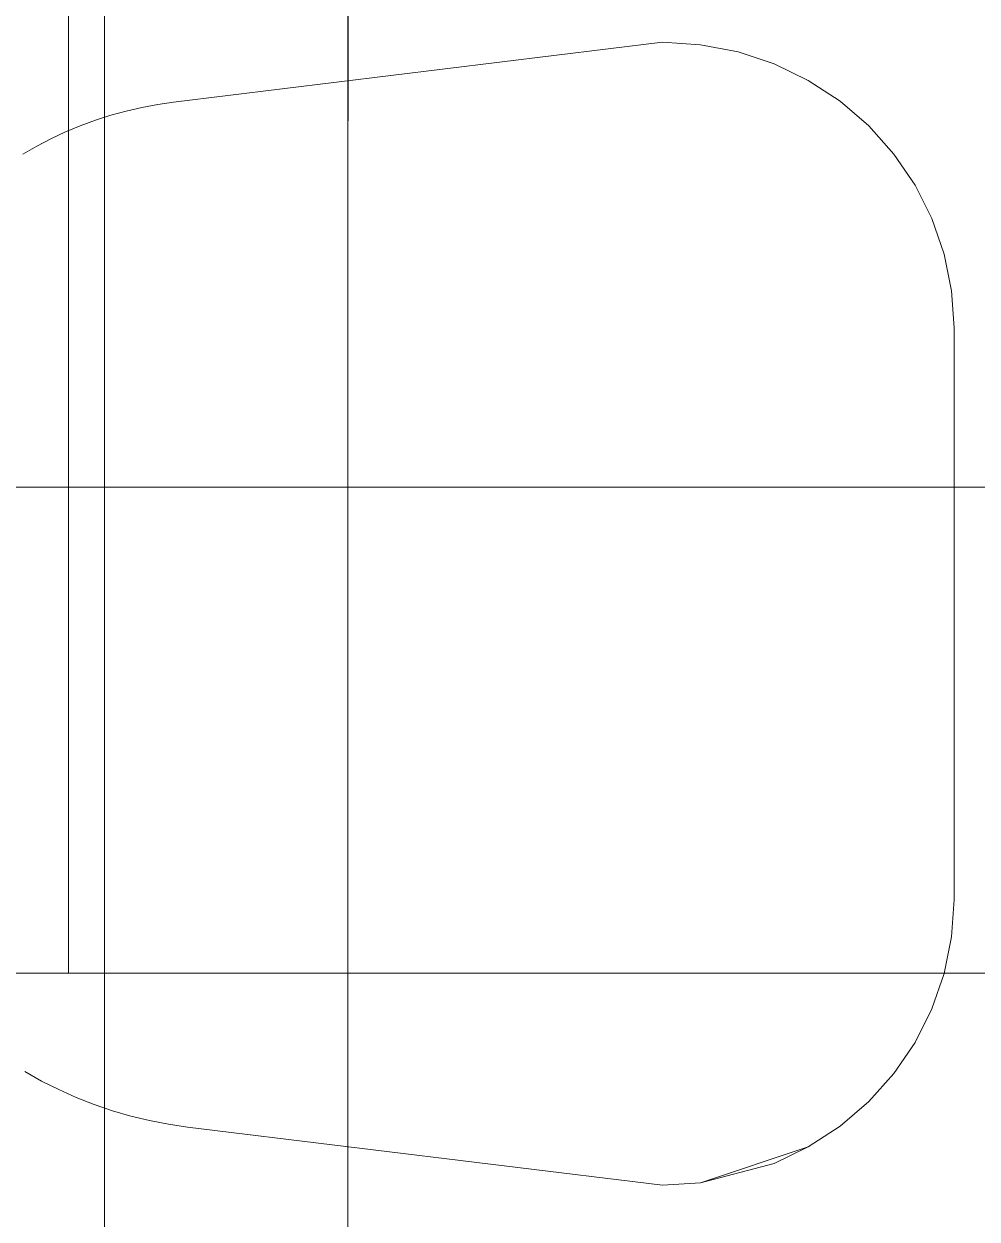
# Model space of a CAD drawing. Extents: x -566 to 72611, y -487 to 32334.
# Drawn here: x 129.48 to 142.01, y 170.52 to 186.23 of the extents above; entities that cross this region are included whole.
import ezdxf

# ---------------------------------------------------------------- set-up
doc = ezdxf.new("R2010")
doc.units = 0
doc.header["$LTSCALE"] = 0.5
doc.header["$MEASUREMENT"] = 0
doc.linetypes.add('HIDDEN', pattern=[0.375, 0.25, -0.125])
doc.layers.add('ceilling', color=141, linetype='CONTINUOUS', lineweight=18)
doc.layers.add('projection', color=153, linetype='HIDDEN', lineweight=9)
doc.layers.add('floor', color=7, linetype='CONTINUOUS', lineweight=5, true_color=0xcfcfcf)
doc.layers.add('layout', color=7, linetype='CONTINUOUS', lineweight=5, true_color=0xcfcfcf)

msp = doc.modelspace()

# ---------------------------------------------------------------- hatches: boundary and pattern name
at = {"layer": 'floor'}
h = msp.add_hatch(dxfattribs=at)
h.set_pattern_fill('ANSI37', color=256, scale=100, angle=45)
h.set_pattern_definition([(90, (243.028, 267.632), (-12.5, 9e-16), []), (180, (243.028, 267.632), (-9e-16, -12.5), [])])
h.paths.add_polyline_path([(253.46925, 349.5), (154.11744, 349.5), (154.11744, 348.5), (101.14781, 348.5), (101.14781, 349.5), (0, 349.5), (0, 344.5), (36, 344.5, -0.33835703), (0, 308.66941), (0, 308.5), (0, 173.75), (253.46925, 173.75)])
h.paths.add_polyline_path([(36, 344.5), (0, 344.5), (0, 308.66941, 0.33835703)], flags=17)
h.paths.add_polyline_path([(253.46925, 173.75), (0, 173.75), (0, 173.74997), (0, 169.75), (253.46925, 169.75)])
h.paths.add_polyline_path([(253.46925, 169.75), (0, 169.75), (0, 149.21137), (36, 149.21137, -0.33835703), (0, 113.38078), (0, 113.21137), (0, 29.94998), (0, -5), (253.46925, -5)])
h.paths.add_polyline_path([(36, 149.21137), (0, 149.21137), (0, 113.38078, 0.33835703)], flags=17)
h.paths.add_polyline_path([(575.25, 169.75), (510, 169.75), (474.75, 169.75), (327.5, 169.75), (285.46925, 169.75), (285.46925, 165.75), (253.46925, 165.75), (253.46925, -5), (263.99725, -5), (263.99725, 95.99051), (287, 95.99051), (287, 97.5), (292, 97.5), (292, -5), (341.25, -5), (341.25, 13.02988), (341.25012, 15.02988), (346.24839, 15.02988, 0.36108524), (374.08728, 41.24999), (346.25012, 41.24999), (346.25012, 42.99999), (341.25, 42.99999), (341.25, 44.99999), (341.25, 97.5), (357.75, 97.5), (405.75, 97.5), (575.25, 97.5)])

# ---------------------------------------------------------------- linework, layer by layer
at = {"layer": 'ceilling'}
for p, q in [((130.06343, 349.5), (130.06343, 173.75)), ((327.5, 173.75), (0, 173.74997))]:
    msp.add_line(p, q, dxfattribs=at)
at = {"layer": 'layout'}
for points in [[(133.73671, 176.98876, 69.70786), (133.73854, 192.91351, 69.72025), (133.73671, 192.91357, 69.70786)], [(131.44606, 185.1997, 58.93004), (137.87135, 185.98711, 60.05685), (137.87135, 185.98711, 58.93004)], [(137.87135, 185.98711, 60.05685), (131.44606, 185.1997, 58.93004), (131.44606, 185.1997, 60.05685)], [(137.87135, 185.98711, 58.93004), (138.37135, 185.95501, 60.05685), (138.37135, 185.95501, 58.93004)], [(138.37135, 185.95501, 60.05685), (137.87135, 185.98711, 58.93004), (137.87135, 185.98711, 60.05685)], [(138.37135, 185.95501, 58.93004), (138.86293, 185.85912, 60.05685), (138.86293, 185.85912, 58.93004)], [(138.86293, 185.85912, 60.05685), (138.37135, 185.95501, 58.93004), (138.37135, 185.95501, 60.05685)], [(138.86293, 185.85912, 58.93004), (139.33741, 185.70122, 60.05685), (139.33741, 185.70122, 58.93004)], [(139.33741, 185.70122, 60.05685), (138.86293, 185.85912, 58.93004), (138.86293, 185.85912, 60.05685)], [(139.33741, 185.70122, 58.93004), (139.78688, 185.48394, 60.05685), (139.78688, 185.48394, 58.93004)], [(139.78688, 185.48394, 60.05685), (139.33741, 185.70122, 58.93004), (139.33741, 185.70122, 60.05685)], [(139.78688, 185.48394, 58.93004), (140.20362, 185.21093, 60.05685), (140.20362, 185.21093, 58.93004)], [(140.20362, 185.21093, 60.05685), (139.78688, 185.48394, 58.93004), (139.78688, 185.48394, 60.05685)], [(130.61866, 185.02685, 58.93004), (130.82252, 185.08306, 60.05685), (130.82252, 185.08306, 58.93004)], [(130.82252, 185.08306, 60.05685), (130.61866, 185.02685, 58.93004), (130.61866, 185.02685, 60.05685)], [(130.82252, 185.08306, 58.93004), (131.02858, 185.13067, 60.05685), (131.02858, 185.13067, 58.93004)], [(131.02858, 185.13067, 60.05685), (130.82252, 185.08306, 58.93004), (130.82252, 185.08306, 60.05685)], [(131.02858, 185.13067, 58.93004), (131.23658, 185.16955, 60.05685), (131.23658, 185.16955, 58.93004)], [(131.23658, 185.16955, 60.05685), (131.02858, 185.13067, 58.93004), (131.02858, 185.13067, 60.05685)], [(131.23658, 185.16955, 58.93004), (131.44606, 185.1997, 60.05685), (131.44606, 185.1997, 58.93004)], [(131.44606, 185.1997, 60.05685), (131.23658, 185.16955, 58.93004), (131.23658, 185.16955, 60.05685)], [(140.20362, 185.21093, 58.93004), (140.58033, 184.88702, 60.05685), (140.58033, 184.88702, 58.93004)], [(140.58033, 184.88702, 60.05685), (140.20362, 185.21093, 58.93004), (140.20362, 185.21093, 60.05685)], [(130.21937, 184.88903, 58.93004), (130.41749, 184.96215, 60.05685), (130.41749, 184.96215, 58.93004)], [(130.41749, 184.96215, 60.05685), (130.21937, 184.88903, 58.93004), (130.21937, 184.88903, 60.05685)], [(130.41749, 184.96215, 58.93004), (130.61866, 185.02685, 60.05685), (130.61866, 185.02685, 58.93004)], [(130.61866, 185.02685, 60.05685), (130.41749, 184.96215, 58.93004), (130.41749, 184.96215, 60.05685)], [(129.83351, 184.71825, 58.93004), (130.02455, 184.80773, 60.05685), (130.02455, 184.80773, 58.93004)], [(130.02455, 184.80773, 60.05685), (129.83351, 184.71825, 58.93004), (129.83351, 184.71825, 60.05685)], [(130.02455, 184.80773, 58.93004), (130.21937, 184.88903, 60.05685), (130.21937, 184.88903, 58.93004)], [(130.21937, 184.88903, 60.05685), (130.02455, 184.80773, 58.93004), (130.02455, 184.80773, 60.05685)], [(140.58033, 184.88702, 60.05685), (140.91078, 184.51763, 58.93004), (140.58033, 184.88702, 58.93004)], [(140.91078, 184.51763, 58.93004), (140.58033, 184.88702, 60.05685), (140.91078, 184.51763, 60.05685)], [(129.464, 184.51574, 58.93004), (129.64662, 184.6209, 60.05685), (129.64662, 184.6209, 58.93004)], [(129.64662, 184.6209, 60.05685), (129.464, 184.51574, 58.93004), (129.464, 184.51574, 60.05685)], [(129.64662, 184.6209, 58.93004), (129.83351, 184.71825, 60.05685), (129.83351, 184.71825, 58.93004)], [(129.83351, 184.71825, 60.05685), (129.64662, 184.6209, 58.93004), (129.64662, 184.6209, 60.05685)], [(140.91078, 184.51763, 60.05685), (141.18922, 184.10912, 58.93004), (140.91078, 184.51763, 58.93004)], [(141.18922, 184.10912, 58.93004), (140.91078, 184.51763, 60.05685), (141.18922, 184.10912, 60.05685)], [(141.18922, 184.10912, 60.05685), (141.4109, 183.66845, 58.93004), (141.18922, 184.10912, 58.93004)], [(141.4109, 183.66845, 58.93004), (141.18922, 184.10912, 60.05685), (141.4109, 183.66845, 60.05685)], [(141.4109, 183.66845, 60.05685), (141.57203, 183.20324, 58.93004), (141.4109, 183.66845, 58.93004)], [(141.57203, 183.20324, 58.93004), (141.4109, 183.66845, 60.05685), (141.57203, 183.20324, 60.05685)], [(141.57203, 183.20324, 60.05685), (141.66969, 182.72137, 58.93004), (141.57203, 183.20324, 58.93004)], [(141.66969, 182.72137, 58.93004), (141.57203, 183.20324, 60.05685), (141.66969, 182.72137, 60.05685)], [(141.66969, 182.72137, 60.05685), (141.70253, 182.23107, 58.93004), (141.66969, 182.72137, 58.93004)], [(141.70253, 182.23107, 58.93004), (141.66969, 182.72137, 60.05685), (141.70253, 182.23107, 60.05685)], [(141.70253, 182.23107, 60.05685), (141.70253, 174.71896, 58.93004), (141.70253, 182.23107, 58.93004)], [(141.70253, 174.71896, 58.93004), (141.70253, 182.23107, 60.05685), (141.70253, 174.71896, 60.05685)], [(133.73854, 162.17312, 69.72025), (133.73671, 176.98876, 69.70786), (133.73671, 162.17306, 69.70786)], [(141.70253, 174.71896, 60.05685), (141.66969, 174.22869, 58.93004), (141.70253, 174.71896, 58.93004)], [(141.66969, 174.22869, 58.93004), (141.70253, 174.71896, 60.05685), (141.66969, 174.22869, 60.05685)], [(141.66969, 174.22869, 60.05685), (141.57203, 173.74682, 58.93004), (141.66969, 174.22869, 58.93004)], [(141.57203, 173.74682, 58.93004), (141.66969, 174.22869, 60.05685), (141.57203, 173.74682, 60.05685)], [(141.57203, 173.74682, 60.05685), (141.4109, 173.28158, 58.93004), (141.57203, 173.74682, 58.93004)], [(141.4109, 173.28158, 58.93004), (141.57203, 173.74682, 60.05685), (141.4109, 173.28158, 60.05685)], [(141.4109, 173.28158, 60.05685), (141.18922, 172.84093, 58.93004), (141.4109, 173.28158, 58.93004)], [(141.18922, 172.84093, 58.93004), (141.4109, 173.28158, 60.05685), (141.18922, 172.84093, 60.05685)], [(141.18922, 172.84093, 60.05685), (140.91078, 172.4324, 58.93004), (141.18922, 172.84093, 58.93004)], [(140.91078, 172.4324, 58.93004), (141.18922, 172.84093, 60.05685), (140.91078, 172.4324, 60.05685)], [(129.49183, 172.45693, 60.05685), (129.71119, 172.33315, 58.93004), (129.71119, 172.33315, 60.05685)], [(129.71119, 172.33315, 58.93004), (129.49183, 172.45693, 60.05685), (129.49183, 172.45693, 58.93004)], [(140.91078, 172.4324, 60.05685), (140.58033, 172.06301, 58.93004), (140.91078, 172.4324, 58.93004)], [(140.58033, 172.06301, 58.93004), (140.91078, 172.4324, 60.05685), (140.58033, 172.06301, 60.05685)], [(129.71119, 172.33315, 60.05685), (129.93617, 172.2196, 58.93004), (129.93617, 172.2196, 60.05685)], [(129.93617, 172.2196, 58.93004), (129.71119, 172.33315, 60.05685), (129.71119, 172.33315, 58.93004)], [(129.93617, 172.2196, 60.05685), (130.16627, 172.11648, 58.93004), (130.16627, 172.11648, 60.05685)], [(130.16627, 172.11648, 58.93004), (129.93617, 172.2196, 60.05685), (129.93617, 172.2196, 58.93004)], [(130.40113, 172.02401, 58.93004), (130.16627, 172.11648, 60.05685), (130.16627, 172.11648, 58.93004)], [(130.40113, 172.02401, 60.05685), (130.40113, 172.02401, 58.93004), (130.16627, 172.11648, 60.05685)], [(130.40113, 172.02401, 60.05685), (130.64015, 171.94244, 58.93004), (130.64015, 171.94244, 60.05685)], [(130.64015, 171.94244, 58.93004), (130.40113, 172.02401, 60.05685), (130.40113, 172.02401, 58.93004)], [(140.20362, 171.73907, 60.05685), (140.58033, 172.06301, 58.93004), (140.58033, 172.06301, 60.05685)], [(140.58033, 172.06301, 58.93004), (140.20362, 171.73907, 60.05685), (140.20362, 171.73907, 58.93004)], [(130.64015, 171.94244, 60.05685), (130.88282, 171.87191, 58.93004), (130.88282, 171.87191, 60.05685)], [(130.88282, 171.87191, 58.93004), (130.64015, 171.94244, 60.05685), (130.64015, 171.94244, 58.93004)], [(130.88282, 171.87191, 60.05685), (131.12855, 171.81261, 58.93004), (131.12855, 171.81261, 60.05685)], [(131.12855, 171.81261, 58.93004), (130.88282, 171.87191, 60.05685), (130.88282, 171.87191, 58.93004)], [(131.12855, 171.81261, 60.05685), (131.37684, 171.76464, 58.93004), (131.37684, 171.76464, 60.05685)], [(131.37684, 171.76464, 58.93004), (131.12855, 171.81261, 60.05685), (131.12855, 171.81261, 58.93004)], [(131.37684, 171.76464, 60.05685), (131.62721, 171.72811, 58.93004), (131.62721, 171.72811, 60.05685)], [(131.62721, 171.72811, 58.93004), (131.37684, 171.76464, 60.05685), (131.37684, 171.76464, 58.93004)], [(131.62721, 171.72811, 60.05685), (137.87135, 170.96288, 58.93004), (137.87135, 170.96288, 60.05685)], [(137.87135, 170.96288, 58.93004), (131.62721, 171.72811, 60.05685), (131.62721, 171.72811, 58.93004)], [(139.78688, 171.46612, 60.05685), (140.20362, 171.73907, 58.93004), (140.20362, 171.73907, 60.05685)], [(140.20362, 171.73907, 58.93004), (139.78688, 171.46612, 60.05685), (139.78688, 171.46612, 58.93004)], [(139.78688, 171.46612, 58.93004), (139.33741, 171.2488, 60.05685), (138.37135, 170.99502, 58.93004)], [(139.33741, 171.2488, 60.05685), (139.78688, 171.46612, 58.93004), (139.78688, 171.46612, 60.05685)], [(137.87135, 170.96288, 60.05685), (138.37135, 170.99502, 58.93004), (138.37135, 170.99502, 60.05685)], [(138.37135, 170.99502, 58.93004), (137.87135, 170.96288, 60.05685), (137.87135, 170.96288, 58.93004)]]:
    msp.add_3dface(points, dxfattribs=at)
at = {"layer": 'projection'}
msp.add_line((259.75, 173.75), (0, 173.75), dxfattribs=at)

doc.saveas('drawing.dxf')
